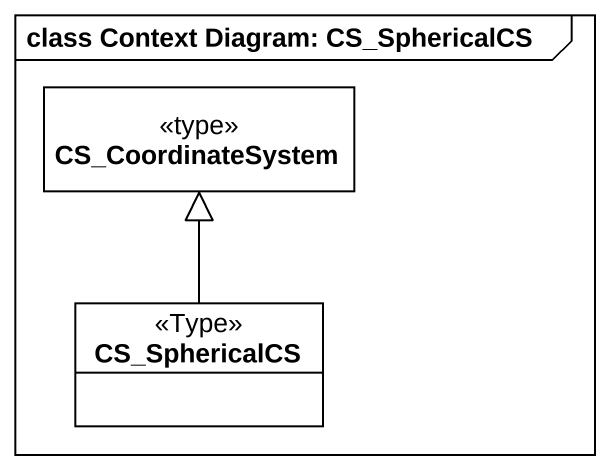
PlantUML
@startuml
mainframe class Context Diagram: CS_SphericalCS
hide circle
hide empty members
class CS_CoordinateSystem <<type>>
class CS_SphericalCS <<Type>>
CS_SphericalCS -up-|> CS_CoordinateSystem
@enduml
